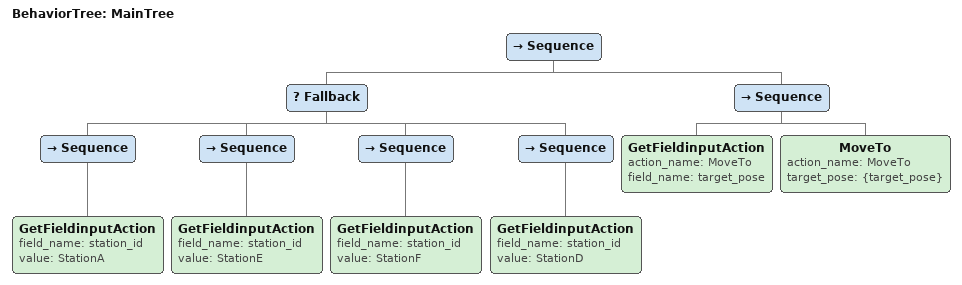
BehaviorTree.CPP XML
<root main_tree_to_execute="MainTree">
    <BehaviorTree ID="MainTree">
        <Sequence>
            <!-- StationA, StationE, StationF, StationD in order -->
            <Fallback>
                <Sequence>
                    <GetFieldinputAction field_name="station_id" value="StationA" />
                </Sequence>
                <Sequence>
                    <GetFieldinputAction field_name="station_id" value="StationE" />
                </Sequence>
                <Sequence>
                    <GetFieldinputAction field_name="station_id" value="StationF" />
                </Sequence>
                <Sequence>
                    <GetFieldinputAction field_name="station_id" value="StationD" />
                </Sequence>
            </Fallback>
            <Sequence>
                <GetFieldinputAction action_name="MoveTo" field_name="target_pose" />
                <MoveTo action_name="MoveTo" target_pose="{target_pose}"/>
            </Sequence>
        </Sequence>
    </BehaviorTree>
</root>
